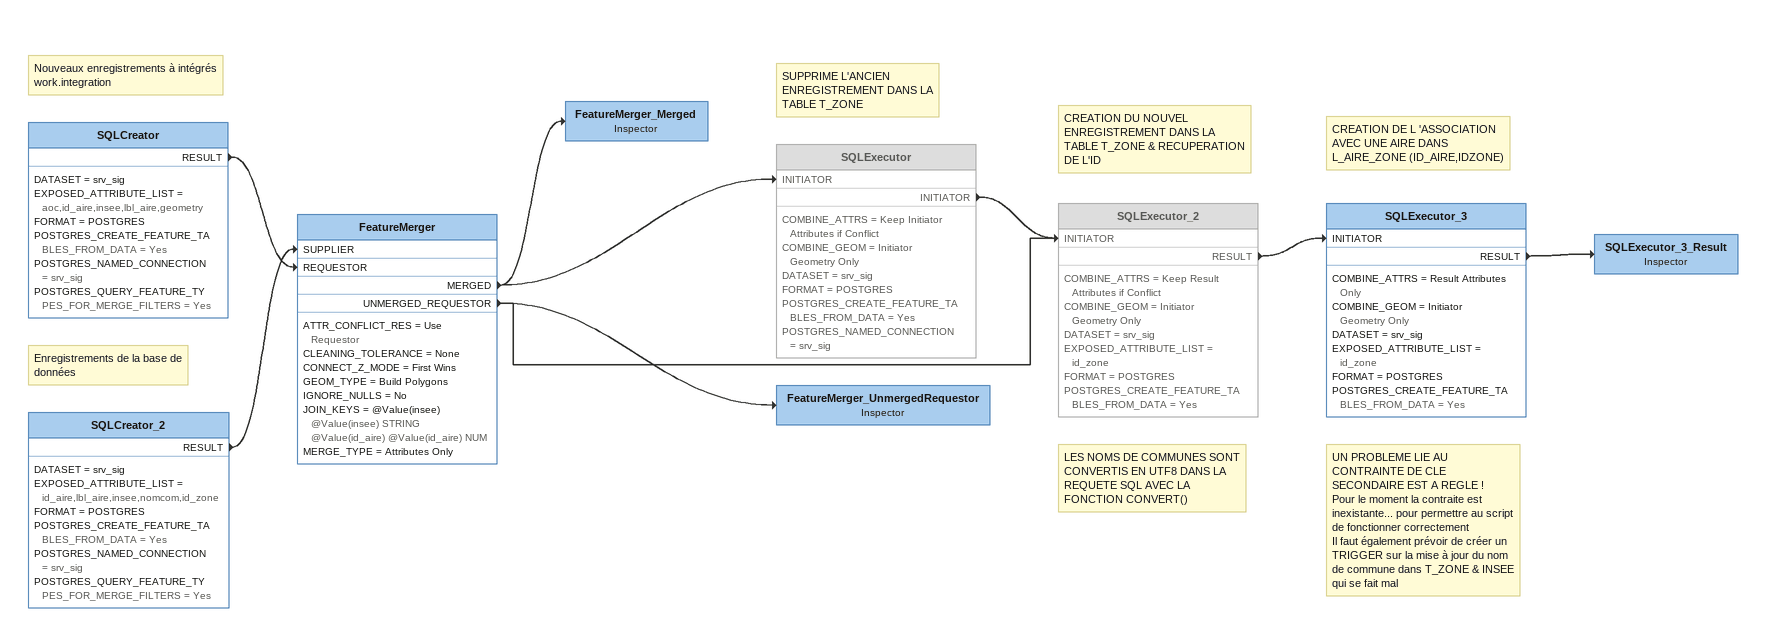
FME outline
Note: Nouveaux enregistrements à intégrés work.integration
SQLCreator
    DATASET = srv_sig
    EXPOSED_ATTRIBUTE_LIST = aoc,id_aire,insee,lbl_aire,geometry
    FORMAT = POSTGRES
    POSTGRES_CREATE_FEATURE_TABLES_FROM_DATA = Yes
    POSTGRES_NAMED_CONNECTION = srv_sig
    POSTGRES_QUERY_FEATURE_TYPES_FOR_MERGE_FILTERS = Yes
    RESULT -> FeatureMerger [REQUESTOR]
Note: Enregistrements de la base de données
SQLCreator_2
    DATASET = srv_sig
    EXPOSED_ATTRIBUTE_LIST = id_aire,lbl_aire,insee,nomcom,id_zone
    FORMAT = POSTGRES
    POSTGRES_CREATE_FEATURE_TABLES_FROM_DATA = Yes
    POSTGRES_NAMED_CONNECTION = srv_sig
    POSTGRES_QUERY_FEATURE_TYPES_FOR_MERGE_FILTERS = Yes
    RESULT -> FeatureMerger [SUPPLIER]
FeatureMerger
    ATTR_CONFLICT_RES = Use Requestor
    CLEANING_TOLERANCE = None
    CONNECT_Z_MODE = First Wins
    GEOM_TYPE = Build Polygons
    IGNORE_NULLS = No
    JOIN_KEYS = @Value(insee) @Value(insee) STRING @Value(id_aire) @Value(id_aire) NUM
    MERGE_TYPE = Attributes Only
    MERGED -> SQLExecutor [INITIATOR]
    MERGED -> FeatureMerger_Merged
    UNMERGED_REQUESTOR -> SQLExecutor_2 [INITIATOR]
    UNMERGED_REQUESTOR -> FeatureMerger_UnmergedRequestor
FeatureMerger_Merged: Inspector
Note: SUPPRIME L'ANCIEN ENREGISTREMENT DANS LA TABLE T_ZONE
SQLExecutor [off]
    COMBINE_ATTRS = Keep Initiator Attributes if Conflict
    COMBINE_GEOM = Initiator Geometry Only
    DATASET = srv_sig
    FORMAT = POSTGRES
    POSTGRES_CREATE_FEATURE_TABLES_FROM_DATA = Yes
    POSTGRES_NAMED_CONNECTION = srv_sig
    INITIATOR -> SQLExecutor_2 [INITIATOR]
Note: LES NOMS DE COMMUNES SONT CONVERTIS EN UTF8 DANS LA REQUETE SQL AVEC LA FONCTION CONVERT()
Note: CREATION DU NOUVEL ENREGISTREMENT DANS LA TABLE T_ZONE & RECUPERATION DE L'ID
SQLExecutor_2 [off]
    COMBINE_ATTRS = Keep Result Attributes if Conflict
    COMBINE_GEOM = Initiator Geometry Only
    DATASET = srv_sig
    EXPOSED_ATTRIBUTE_LIST = id_zone
    FORMAT = POSTGRES
    POSTGRES_CREATE_FEATURE_TABLES_FROM_DATA = Yes
    RESULT -> SQLExecutor_3 [INITIATOR]
Note: UN PROBLEME LIE AU CONTRAINTE DE CLE SECONDAIRE EST A REGLE ! / Pour le moment la contraite est inexistante... pour permettre au script de fonctionner correctement / Il faut également prévoir de créer un TRIGGER sur la mise à jour du nom de commune dans T_ZONE & INSEE qui se fait mal
Note: CREATION DE L 'ASSOCIATION AVEC UNE AIRE DANS L_AIRE_ZONE (ID_AIRE,IDZONE)
SQLExecutor_3
    COMBINE_ATTRS = Result Attributes Only
    COMBINE_GEOM = Initiator Geometry Only
    DATASET = srv_sig
    EXPOSED_ATTRIBUTE_LIST = id_zone
    FORMAT = POSTGRES
    POSTGRES_CREATE_FEATURE_TABLES_FROM_DATA = Yes
    RESULT -> SQLExecutor_3_Result
SQLExecutor_3_Result: Inspector
FeatureMerger_UnmergedRequestor: Inspector
